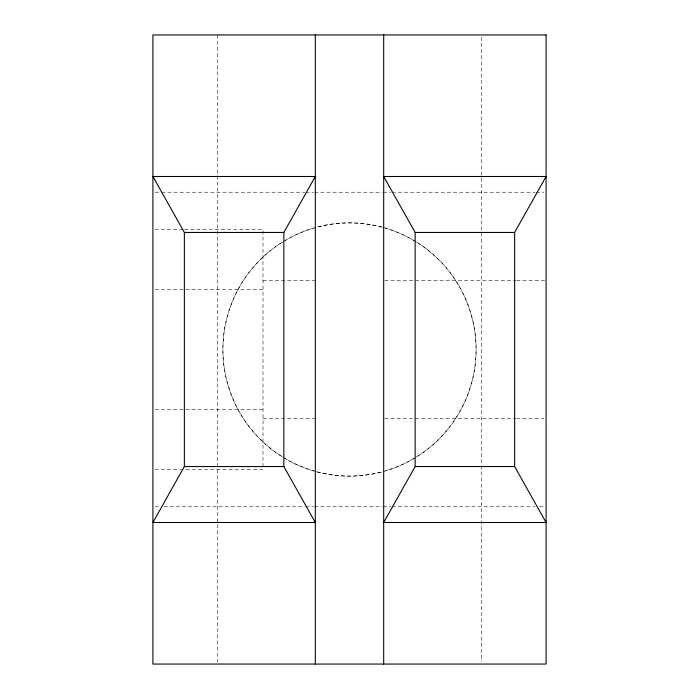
<?xml version="1.0" encoding="UTF-8"?>
<svg xmlns="http://www.w3.org/2000/svg" width="699" height="699" viewBox="0 0 699 699"><rect width="100%" height="100%" fill="white"/><g stroke="black" fill="none" stroke-linecap="round" stroke-linejoin="round"><path stroke-width="0.52" stroke-dasharray="3.5 2.62" d="M155.091 192.225L160.552 192.225M161.644 192.225L304.72 192.225M305.812 192.225L313.458 192.225M314.55 192.225L382.266 192.225M383.358 192.225L391.003 192.225M392.095 192.225L535.172 192.225M536.264 192.225L543.909 192.225M155.091 229.639L183.426 229.639M184.519 229.639L262.999 229.639L262.999 469.361L184.519 469.361M262.999 280.299L315.31 280.299M384.782 280.299L515.574 280.299M516.666 280.299L546.094 280.299M155.091 289.569L262.999 289.569M155.091 409.431L262.999 409.431M262.999 418.701L315.31 418.701M384.782 418.701L515.574 418.701M516.666 418.701L543.918 418.701M155.091 469.361L183.426 469.361M155.091 506.775L159.459 506.775M163.828 506.775L304.72 506.775M305.812 506.775L313.458 506.775M314.55 506.775L382.266 506.775M383.358 506.775L391.003 506.775M392.095 506.775L535.172 506.775M539.541 506.775L543.909 506.775M481.611 37.134L481.611 661.866M217.389 34.95L217.389 661.866M383.262 227.481A126.606 126.606 0 0 1 385.254 470.951M315.738 471.519A126.606 126.606 0 0 1 313.746 228.049M385.254 228.049A126.606 126.606 0 0 1 383.262 471.519M313.746 470.951A126.606 126.606 0 0 1 315.738 227.481M316.734 471.79A126.606 126.606 0 0 0 382.266 471.79A126.606 126.606 0 0 1 316.734 471.79M382.266 227.21A126.606 126.606 0 0 0 316.734 227.21A126.606 126.606 0 0 1 382.266 227.21"/><path stroke-width="1.05" d="M283.855 232.452L315.31 176.498L152.906 176.498L184.361 232.452L184.361 466.548L152.906 522.503L315.31 522.503L283.855 466.548L283.855 232.452L184.361 232.452M514.639 232.452L546.094 176.498L383.69 176.498L415.145 232.452L415.145 466.548L383.69 522.503L546.094 522.503L514.639 466.548L514.639 232.452L415.145 232.452M184.361 466.548L283.855 466.548M415.145 466.548L514.639 466.548M383.69 34.95L383.69 664.05M315.31 34.95L315.31 664.05M546.094 34.95L152.906 34.95L152.906 664.05L546.094 664.05L546.094 34.95"/></g></svg>
